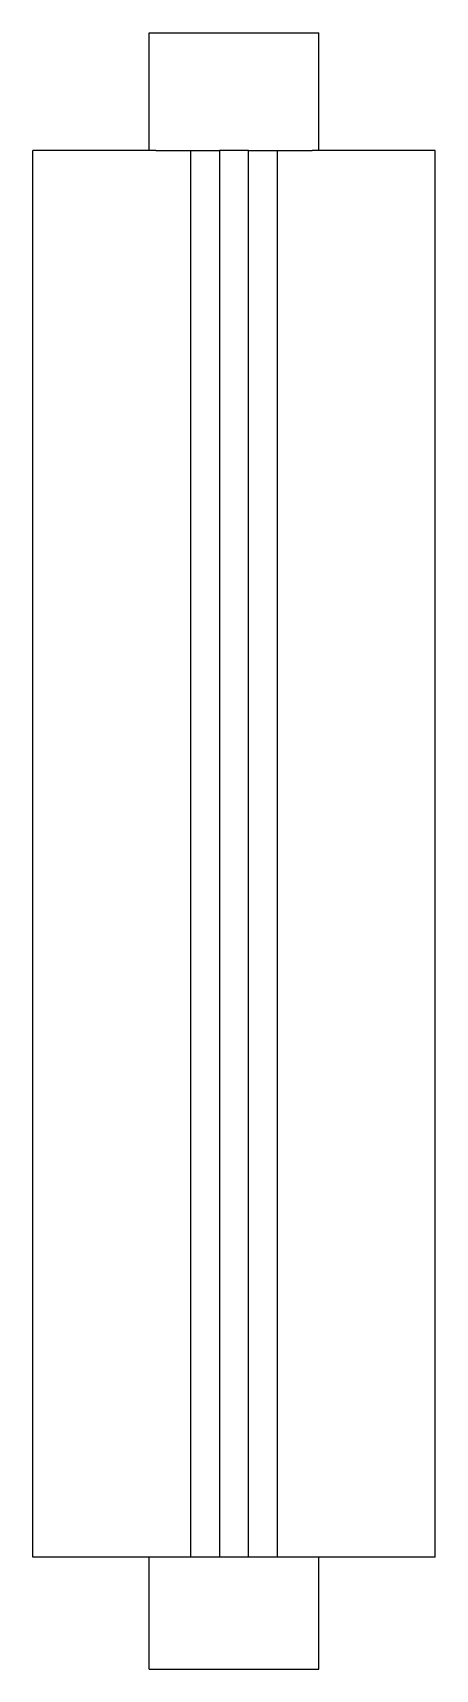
# Model space of a CAD drawing. Header units: metres. Extents: x 0 to 14, y -57 to 0.
import ezdxf

# ---------------------------------------------------------------- set-up
doc = ezdxf.new("R2010")
doc.units = ezdxf.units.M

msp = doc.modelspace()

# ---------------------------------------------------------------- linework, layer by layer
for points in [[(4.05, 0), (4.055, 0), (4.06, 0), (4.066, 0), (4.075, 0), (4.091, 0), (4.106, 0), (4.122, 0), (4.146, 0), (4.172, 0), (4.197, 0), (4.226, 0), (4.261, 0), (4.297, 0), (4.332, 0), (4.374, 0), (4.419, 0), (4.464, 0), (4.51, 0), (4.563, 0), (4.617, 0), (4.671, 0), (4.729, 0), (4.791, 0), (4.852, 0), (4.914, 0), (4.983, 0), (5.052, 0), (5.121, 0), (5.193, 0), (5.269, 0), (5.344, 0), (5.42, 0), (5.5, 0), (5.581, 0), (5.662, 0), (5.744, 0), (5.83, 0), (5.916, 0), (6.001, 0), (6.089, 0), (6.178, 0), (6.267, 0), (6.357, 0), (6.448, 0), (6.539, 0), (6.631, 0), (6.723, 0), (6.815, 0), (6.908, 0), (7, 0)], [(4.05, -4.1), (4.05, -4.018), (4.05, -3.936), (4.05, -3.854), (4.05, -3.772), (4.05, -3.69), (4.05, -3.608), (4.05, -3.526), (4.05, -3.444), (4.05, -3.362), (4.05, -3.28), (4.05, -3.198), (4.05, -3.116), (4.05, -3.034), (4.05, -2.952), (4.05, -2.87), (4.05, -2.788), (4.05, -2.706), (4.05, -2.624), (4.05, -2.542), (4.05, -2.46), (4.05, -2.378), (4.05, -2.296), (4.05, -2.214), (4.05, -2.132), (4.05, -2.05), (4.05, -1.968), (4.05, -1.886), (4.05, -1.804), (4.05, -1.722), (4.05, -1.64), (4.05, -1.558), (4.05, -1.476), (4.05, -1.394), (4.05, -1.312), (4.05, -1.23), (4.05, -1.148), (4.05, -1.066), (4.05, -0.984), (4.05, -0.902), (4.05, -0.82), (4.05, -0.738), (4.05, -0.656), (4.05, -0.574), (4.05, -0.492), (4.05, -0.41), (4.05, -0.328), (4.05, -0.246), (4.05, -0.164), (4.05, -0.082), (4.05, 0)], [(7, 0), (7.092, 0), (7.185, 0), (7.277, 0), (7.369, 0), (7.461, 0), (7.552, 0), (7.643, 0), (7.733, 0), (7.822, 0), (7.911, 0), (7.999, 0), (8.084, 0), (8.17, 0), (8.256, 0), (8.338, 0), (8.419, 0), (8.5, 0), (8.58, 0), (8.656, 0), (8.731, 0), (8.807, 0), (8.879, 0), (8.948, 0), (9.017, 0), (9.086, 0), (9.148, 0), (9.209, 0), (9.271, 0), (9.329, 0), (9.383, 0), (9.437, 0), (9.49, 0), (9.536, 0), (9.581, 0), (9.626, 0), (9.668, 0), (9.703, 0), (9.739, 0), (9.774, 0), (9.803, 0), (9.828, 0), (9.854, 0), (9.878, 0), (9.894, 0), (9.909, 0), (9.925, 0), (9.934, 0), (9.94, 0), (9.945, 0), (9.95, 0)], [(9.95, -4.1), (9.95, -4.018), (9.95, -3.936), (9.95, -3.854), (9.95, -3.772), (9.95, -3.69), (9.95, -3.608), (9.95, -3.526), (9.95, -3.444), (9.95, -3.362), (9.95, -3.28), (9.95, -3.198), (9.95, -3.116), (9.95, -3.034), (9.95, -2.952), (9.95, -2.87), (9.95, -2.788), (9.95, -2.706), (9.95, -2.624), (9.95, -2.542), (9.95, -2.46), (9.95, -2.378), (9.95, -2.296), (9.95, -2.214), (9.95, -2.132), (9.95, -2.05), (9.95, -1.968), (9.95, -1.886), (9.95, -1.804), (9.95, -1.722), (9.95, -1.64), (9.95, -1.558), (9.95, -1.476), (9.95, -1.394), (9.95, -1.312), (9.95, -1.23), (9.95, -1.148), (9.95, -1.066), (9.95, -0.984), (9.95, -0.902), (9.95, -0.82), (9.95, -0.738), (9.95, -0.656), (9.95, -0.574), (9.95, -0.492), (9.95, -0.41), (9.95, -0.328), (9.95, -0.246), (9.95, -0.164), (9.95, -0.082), (9.95, 0)], [(0, -53.1), (0, -52.12), (0, -51.14), (0, -50.16), (0, -49.18), (0, -48.2), (0, -47.22), (0, -46.24), (0, -45.26), (0, -44.28), (0, -43.3), (0, -42.32), (0, -41.34), (0, -40.36), (0, -39.38), (0, -38.4), (0, -37.42), (0, -36.44), (0, -35.46), (0, -34.48), (0, -33.5), (0, -32.52), (0, -31.54), (0, -30.56), (0, -29.58), (0, -28.6), (0, -27.62), (0, -26.64), (0, -25.66), (0, -24.68), (0, -23.7), (0, -22.72), (0, -21.74), (0, -20.76), (0, -19.78), (0, -18.8), (0, -17.82), (0, -16.84), (0, -15.86), (0, -14.88), (0, -13.9), (0, -12.92), (0, -11.94), (0, -10.96), (0, -9.98), (0, -9), (0, -8.02), (0, -7.04), (0, -6.06), (0, -5.08), (0, -4.1)], [(4.278, -4.1), (4.13, -4.1), (3.981, -4.1), (3.833, -4.1), (3.688, -4.1), (3.546, -4.1), (3.404, -4.1), (3.262, -4.1), (3.126, -4.1), (2.992, -4.1), (2.857, -4.1), (2.725, -4.1), (2.599, -4.1), (2.473, -4.1), (2.347, -4.1), (2.227, -4.1), (2.11, -4.1), (1.993, -4.1), (1.877, -4.1), (1.77, -4.1), (1.663, -4.1), (1.556, -4.1), (1.455, -4.1), (1.359, -4.1), (1.263, -4.1), (1.167, -4.1), (1.082, -4.1), (0.997, -4.1), (0.912, -4.1), (0.832, -4.1), (0.76, -4.1), (0.687, -4.1), (0.614, -4.1), (0.552, -4.1), (0.492, -4.1), (0.431, -4.1), (0.375, -4.1), (0.328, -4.1), (0.28, -4.1), (0.233, -4.1), (0.195, -4.1), (0.161, -4.1), (0.127, -4.1), (0.095, -4.1), (0.074, -4.1), (0.054, -4.1), (0.033, -4.1), (0.021, -4.1), (0.014, -4.1), (0.007, -4.1), (0, -4.1)], [(4.278, -4.1), (4.32, -4.1), (4.362, -4.1), (4.405, -4.1), (4.446, -4.1), (4.487, -4.1), (4.527, -4.1), (4.568, -4.1), (4.607, -4.1), (4.645, -4.1), (4.684, -4.1), (4.721, -4.1), (4.757, -4.1), (4.793, -4.1), (4.83, -4.1), (4.864, -4.1), (4.897, -4.1), (4.931, -4.1), (4.964, -4.1), (4.994, -4.1), (5.025, -4.1), (5.055, -4.1), (5.084, -4.1), (5.112, -4.1), (5.139, -4.1), (5.167, -4.1), (5.191, -4.1), (5.215, -4.1), (5.239, -4.1), (5.262, -4.1), (5.283, -4.1), (5.304, -4.1), (5.325, -4.1), (5.342, -4.1), (5.36, -4.1), (5.377, -4.1), (5.393, -4.1), (5.406, -4.1), (5.42, -4.1), (5.433, -4.1), (5.444, -4.1), (5.454, -4.1), (5.464, -4.1), (5.473, -4.1), (5.479, -4.1), (5.485, -4.1), (5.49, -4.1), (5.494, -4.1), (5.496, -4.1), (5.498, -4.1), (5.5, -4.1)], [(5.5, -53.1), (5.5, -52.12), (5.5, -51.14), (5.5, -50.16), (5.5, -49.18), (5.5, -48.2), (5.5, -47.22), (5.5, -46.24), (5.5, -45.26), (5.5, -44.28), (5.5, -43.3), (5.5, -42.32), (5.5, -41.34), (5.5, -40.36), (5.5, -39.38), (5.5, -38.4), (5.5, -37.42), (5.5, -36.44), (5.5, -35.46), (5.5, -34.48), (5.5, -33.5), (5.5, -32.52), (5.5, -31.54), (5.5, -30.56), (5.5, -29.58), (5.5, -28.6), (5.5, -27.62), (5.5, -26.64), (5.5, -25.66), (5.5, -24.68), (5.5, -23.7), (5.5, -22.72), (5.5, -21.74), (5.5, -20.76), (5.5, -19.78), (5.5, -18.8), (5.5, -17.82), (5.5, -16.84), (5.5, -15.86), (5.5, -14.88), (5.5, -13.9), (5.5, -12.92), (5.5, -11.94), (5.5, -10.96), (5.5, -9.98), (5.5, -9), (5.5, -8.02), (5.5, -7.04), (5.5, -6.06), (5.5, -5.08), (5.5, -4.1)], [(5.5, -4.1), (5.52, -4.1), (5.54, -4.1), (5.56, -4.1), (5.58, -4.1), (5.6, -4.1), (5.62, -4.1), (5.64, -4.1), (5.66, -4.1), (5.68, -4.1), (5.7, -4.1), (5.72, -4.1), (5.74, -4.1), (5.76, -4.1), (5.78, -4.1), (5.8, -4.1), (5.82, -4.1), (5.84, -4.1), (5.86, -4.1), (5.88, -4.1), (5.9, -4.1), (5.92, -4.1), (5.94, -4.1), (5.96, -4.1), (5.98, -4.1), (6, -4.1), (6.02, -4.1), (6.04, -4.1), (6.06, -4.1), (6.08, -4.1), (6.1, -4.1), (6.12, -4.1), (6.14, -4.1), (6.16, -4.1), (6.18, -4.1), (6.2, -4.1), (6.22, -4.1), (6.24, -4.1), (6.26, -4.1), (6.28, -4.1), (6.3, -4.1), (6.32, -4.1), (6.34, -4.1), (6.36, -4.1), (6.38, -4.1), (6.4, -4.1), (6.42, -4.1), (6.44, -4.1), (6.46, -4.1), (6.48, -4.1), (6.5, -4.1)], [(7.5, -4.1), (7.48, -4.1), (7.46, -4.1), (7.44, -4.1), (7.42, -4.1), (7.4, -4.1), (7.38, -4.1), (7.36, -4.1), (7.34, -4.1), (7.32, -4.1), (7.3, -4.1), (7.28, -4.1), (7.26, -4.1), (7.24, -4.1), (7.22, -4.1), (7.2, -4.1), (7.18, -4.1), (7.16, -4.1), (7.14, -4.1), (7.12, -4.1), (7.1, -4.1), (7.08, -4.1), (7.06, -4.1), (7.04, -4.1), (7.02, -4.1), (7, -4.1), (6.98, -4.1), (6.96, -4.1), (6.94, -4.1), (6.92, -4.1), (6.9, -4.1), (6.88, -4.1), (6.86, -4.1), (6.84, -4.1), (6.82, -4.1), (6.8, -4.1), (6.78, -4.1), (6.76, -4.1), (6.74, -4.1), (6.72, -4.1), (6.7, -4.1), (6.68, -4.1), (6.66, -4.1), (6.64, -4.1), (6.62, -4.1), (6.6, -4.1), (6.58, -4.1), (6.56, -4.1), (6.54, -4.1), (6.52, -4.1), (6.5, -4.1)], [(6.5, -4.1), (6.5, -5.08), (6.5, -6.06), (6.5, -7.04), (6.5, -8.02), (6.5, -9), (6.5, -9.98), (6.5, -10.96), (6.5, -11.94), (6.5, -12.92), (6.5, -13.9), (6.5, -14.88), (6.5, -15.86), (6.5, -16.84), (6.5, -17.82), (6.5, -18.8), (6.5, -19.78), (6.5, -20.76), (6.5, -21.74), (6.5, -22.72), (6.5, -23.7), (6.5, -24.68), (6.5, -25.66), (6.5, -26.64), (6.5, -27.62), (6.5, -28.6), (6.5, -29.58), (6.5, -30.56), (6.5, -31.54), (6.5, -32.52), (6.5, -33.5), (6.5, -34.48), (6.5, -35.46), (6.5, -36.44), (6.5, -37.42), (6.5, -38.4), (6.5, -39.38), (6.5, -40.36), (6.5, -41.34), (6.5, -42.32), (6.5, -43.3), (6.5, -44.28), (6.5, -45.26), (6.5, -46.24), (6.5, -47.22), (6.5, -48.2), (6.5, -49.18), (6.5, -50.16), (6.5, -51.14), (6.5, -52.12), (6.5, -53.1)], [(7.5, -53.1), (7.5, -52.12), (7.5, -51.14), (7.5, -50.16), (7.5, -49.18), (7.5, -48.2), (7.5, -47.22), (7.5, -46.24), (7.5, -45.26), (7.5, -44.28), (7.5, -43.3), (7.5, -42.32), (7.5, -41.34), (7.5, -40.36), (7.5, -39.38), (7.5, -38.4), (7.5, -37.42), (7.5, -36.44), (7.5, -35.46), (7.5, -34.48), (7.5, -33.5), (7.5, -32.52), (7.5, -31.54), (7.5, -30.56), (7.5, -29.58), (7.5, -28.6), (7.5, -27.62), (7.5, -26.64), (7.5, -25.66), (7.5, -24.68), (7.5, -23.7), (7.5, -22.72), (7.5, -21.74), (7.5, -20.76), (7.5, -19.78), (7.5, -18.8), (7.5, -17.82), (7.5, -16.84), (7.5, -15.86), (7.5, -14.88), (7.5, -13.9), (7.5, -12.92), (7.5, -11.94), (7.5, -10.96), (7.5, -9.98), (7.5, -9), (7.5, -8.02), (7.5, -7.04), (7.5, -6.06), (7.5, -5.08), (7.5, -4.1)], [(7.5, -4.1), (7.52, -4.1), (7.54, -4.1), (7.56, -4.1), (7.58, -4.1), (7.6, -4.1), (7.62, -4.1), (7.64, -4.1), (7.66, -4.1), (7.68, -4.1), (7.7, -4.1), (7.72, -4.1), (7.74, -4.1), (7.76, -4.1), (7.78, -4.1), (7.8, -4.1), (7.82, -4.1), (7.84, -4.1), (7.86, -4.1), (7.88, -4.1), (7.9, -4.1), (7.92, -4.1), (7.94, -4.1), (7.96, -4.1), (7.98, -4.1), (8, -4.1), (8.02, -4.1), (8.04, -4.1), (8.06, -4.1), (8.08, -4.1), (8.1, -4.1), (8.12, -4.1), (8.14, -4.1), (8.16, -4.1), (8.18, -4.1), (8.2, -4.1), (8.22, -4.1), (8.24, -4.1), (8.26, -4.1), (8.28, -4.1), (8.3, -4.1), (8.32, -4.1), (8.34, -4.1), (8.36, -4.1), (8.38, -4.1), (8.4, -4.1), (8.42, -4.1), (8.44, -4.1), (8.46, -4.1), (8.48, -4.1), (8.5, -4.1)], [(8.5, -4.1), (8.5, -5.08), (8.5, -6.06), (8.5, -7.04), (8.5, -8.02), (8.5, -9), (8.5, -9.98), (8.5, -10.96), (8.5, -11.94), (8.5, -12.92), (8.5, -13.9), (8.5, -14.88), (8.5, -15.86), (8.5, -16.84), (8.5, -17.82), (8.5, -18.8), (8.5, -19.78), (8.5, -20.76), (8.5, -21.74), (8.5, -22.72), (8.5, -23.7), (8.5, -24.68), (8.5, -25.66), (8.5, -26.64), (8.5, -27.62), (8.5, -28.6), (8.5, -29.58), (8.5, -30.56), (8.5, -31.54), (8.5, -32.52), (8.5, -33.5), (8.5, -34.48), (8.5, -35.46), (8.5, -36.44), (8.5, -37.42), (8.5, -38.4), (8.5, -39.38), (8.5, -40.36), (8.5, -41.34), (8.5, -42.32), (8.5, -43.3), (8.5, -44.28), (8.5, -45.26), (8.5, -46.24), (8.5, -47.22), (8.5, -48.2), (8.5, -49.18), (8.5, -50.16), (8.5, -51.14), (8.5, -52.12), (8.5, -53.1)], [(8.5, -4.1), (8.502, -4.1), (8.504, -4.1), (8.506, -4.1), (8.51, -4.1), (8.515, -4.1), (8.521, -4.1), (8.527, -4.1), (8.536, -4.1), (8.546, -4.1), (8.556, -4.1), (8.567, -4.1), (8.58, -4.1), (8.594, -4.1), (8.607, -4.1), (8.623, -4.1), (8.64, -4.1), (8.658, -4.1), (8.675, -4.1), (8.696, -4.1), (8.717, -4.1), (8.738, -4.1), (8.761, -4.1), (8.785, -4.1), (8.809, -4.1), (8.833, -4.1), (8.861, -4.1), (8.888, -4.1), (8.916, -4.1), (8.945, -4.1), (8.975, -4.1), (9.006, -4.1), (9.036, -4.1), (9.069, -4.1), (9.103, -4.1), (9.136, -4.1), (9.17, -4.1), (9.207, -4.1), (9.243, -4.1), (9.279, -4.1), (9.316, -4.1), (9.355, -4.1), (9.393, -4.1), (9.432, -4.1), (9.473, -4.1), (9.513, -4.1), (9.554, -4.1), (9.595, -4.1), (9.638, -4.1), (9.68, -4.1), (9.722, -4.1)], [(14, -4.1), (13.993, -4.1), (13.986, -4.1), (13.979, -4.1), (13.967, -4.1), (13.946, -4.1), (13.926, -4.1), (13.905, -4.1), (13.873, -4.1), (13.839, -4.1), (13.805, -4.1), (13.767, -4.1), (13.72, -4.1), (13.672, -4.1), (13.625, -4.1), (13.569, -4.1), (13.508, -4.1), (13.448, -4.1), (13.386, -4.1), (13.313, -4.1), (13.24, -4.1), (13.168, -4.1), (13.088, -4.1), (13.003, -4.1), (12.918, -4.1), (12.833, -4.1), (12.737, -4.1), (12.641, -4.1), (12.545, -4.1), (12.444, -4.1), (12.337, -4.1), (12.23, -4.1), (12.123, -4.1), (12.007, -4.1), (11.89, -4.1), (11.773, -4.1), (11.653, -4.1), (11.527, -4.1), (11.401, -4.1), (11.275, -4.1), (11.143, -4.1), (11.008, -4.1), (10.874, -4.1), (10.738, -4.1), (10.596, -4.1), (10.454, -4.1), (10.312, -4.1), (10.167, -4.1), (10.019, -4.1), (9.87, -4.1), (9.722, -4.1)], [(14, -53.1), (14, -52.12), (14, -51.14), (14, -50.16), (14, -49.18), (14, -48.2), (14, -47.22), (14, -46.24), (14, -45.26), (14, -44.28), (14, -43.3), (14, -42.32), (14, -41.34), (14, -40.36), (14, -39.38), (14, -38.4), (14, -37.42), (14, -36.44), (14, -35.46), (14, -34.48), (14, -33.5), (14, -32.52), (14, -31.54), (14, -30.56), (14, -29.58), (14, -28.6), (14, -27.62), (14, -26.64), (14, -25.66), (14, -24.68), (14, -23.7), (14, -22.72), (14, -21.74), (14, -20.76), (14, -19.78), (14, -18.8), (14, -17.82), (14, -16.84), (14, -15.86), (14, -14.88), (14, -13.9), (14, -12.92), (14, -11.94), (14, -10.96), (14, -9.98), (14, -9), (14, -8.02), (14, -7.04), (14, -6.06), (14, -5.08), (14, -4.1)], [(4.278, -53.1), (4.13, -53.1), (3.981, -53.1), (3.833, -53.1), (3.688, -53.1), (3.546, -53.1), (3.404, -53.1), (3.262, -53.1), (3.126, -53.1), (2.992, -53.1), (2.857, -53.1), (2.725, -53.1), (2.599, -53.1), (2.473, -53.1), (2.347, -53.1), (2.227, -53.1), (2.11, -53.1), (1.993, -53.1), (1.877, -53.1), (1.77, -53.1), (1.663, -53.1), (1.556, -53.1), (1.455, -53.1), (1.359, -53.1), (1.263, -53.1), (1.167, -53.1), (1.082, -53.1), (0.997, -53.1), (0.912, -53.1), (0.832, -53.1), (0.76, -53.1), (0.687, -53.1), (0.614, -53.1), (0.552, -53.1), (0.492, -53.1), (0.431, -53.1), (0.375, -53.1), (0.328, -53.1), (0.28, -53.1), (0.233, -53.1), (0.195, -53.1), (0.161, -53.1), (0.127, -53.1), (0.095, -53.1), (0.074, -53.1), (0.054, -53.1), (0.033, -53.1), (0.021, -53.1), (0.014, -53.1), (0.007, -53.1), (0, -53.1)], [(4.05, -57), (4.05, -56.922), (4.05, -56.844), (4.05, -56.766), (4.05, -56.688), (4.05, -56.61), (4.05, -56.532), (4.05, -56.454), (4.05, -56.376), (4.05, -56.298), (4.05, -56.22), (4.05, -56.142), (4.05, -56.064), (4.05, -55.986), (4.05, -55.908), (4.05, -55.83), (4.05, -55.752), (4.05, -55.674), (4.05, -55.596), (4.05, -55.518), (4.05, -55.44), (4.05, -55.362), (4.05, -55.284), (4.05, -55.206), (4.05, -55.128), (4.05, -55.05), (4.05, -54.972), (4.05, -54.894), (4.05, -54.816), (4.05, -54.738), (4.05, -54.66), (4.05, -54.582), (4.05, -54.504), (4.05, -54.426), (4.05, -54.348), (4.05, -54.27), (4.05, -54.192), (4.05, -54.114), (4.05, -54.036), (4.05, -53.958), (4.05, -53.88), (4.05, -53.802), (4.05, -53.724), (4.05, -53.646), (4.05, -53.568), (4.05, -53.49), (4.05, -53.412), (4.05, -53.334), (4.05, -53.256), (4.05, -53.178), (4.05, -53.1)], [(5.5, -53.1), (5.498, -53.1), (5.496, -53.1), (5.494, -53.1), (5.49, -53.1), (5.485, -53.1), (5.479, -53.1), (5.473, -53.1), (5.464, -53.1), (5.454, -53.1), (5.444, -53.1), (5.433, -53.1), (5.42, -53.1), (5.406, -53.1), (5.393, -53.1), (5.377, -53.1), (5.36, -53.1), (5.342, -53.1), (5.325, -53.1), (5.304, -53.1), (5.283, -53.1), (5.262, -53.1), (5.239, -53.1), (5.215, -53.1), (5.191, -53.1), (5.167, -53.1), (5.139, -53.1), (5.112, -53.1), (5.084, -53.1), (5.055, -53.1), (5.025, -53.1), (4.994, -53.1), (4.964, -53.1), (4.931, -53.1), (4.897, -53.1), (4.864, -53.1), (4.83, -53.1), (4.793, -53.1), (4.757, -53.1), (4.721, -53.1), (4.684, -53.1), (4.645, -53.1), (4.607, -53.1), (4.568, -53.1), (4.527, -53.1), (4.487, -53.1), (4.446, -53.1), (4.405, -53.1), (4.362, -53.1), (4.32, -53.1), (4.278, -53.1)], [(6.5, -53.1), (6.48, -53.1), (6.46, -53.1), (6.44, -53.1), (6.42, -53.1), (6.4, -53.1), (6.38, -53.1), (6.36, -53.1), (6.34, -53.1), (6.32, -53.1), (6.3, -53.1), (6.28, -53.1), (6.26, -53.1), (6.24, -53.1), (6.22, -53.1), (6.2, -53.1), (6.18, -53.1), (6.16, -53.1), (6.14, -53.1), (6.12, -53.1), (6.1, -53.1), (6.08, -53.1), (6.06, -53.1), (6.04, -53.1), (6.02, -53.1), (6, -53.1), (5.98, -53.1), (5.96, -53.1), (5.94, -53.1), (5.92, -53.1), (5.9, -53.1), (5.88, -53.1), (5.86, -53.1), (5.84, -53.1), (5.82, -53.1), (5.8, -53.1), (5.78, -53.1), (5.76, -53.1), (5.74, -53.1), (5.72, -53.1), (5.7, -53.1), (5.68, -53.1), (5.66, -53.1), (5.64, -53.1), (5.62, -53.1), (5.6, -53.1), (5.58, -53.1), (5.56, -53.1), (5.54, -53.1), (5.52, -53.1), (5.5, -53.1)], [(7.5, -53.1), (7.48, -53.1), (7.46, -53.1), (7.44, -53.1), (7.42, -53.1), (7.4, -53.1), (7.38, -53.1), (7.36, -53.1), (7.34, -53.1), (7.32, -53.1), (7.3, -53.1), (7.28, -53.1), (7.26, -53.1), (7.24, -53.1), (7.22, -53.1), (7.2, -53.1), (7.18, -53.1), (7.16, -53.1), (7.14, -53.1), (7.12, -53.1), (7.1, -53.1), (7.08, -53.1), (7.06, -53.1), (7.04, -53.1), (7.02, -53.1), (7, -53.1), (6.98, -53.1), (6.96, -53.1), (6.94, -53.1), (6.92, -53.1), (6.9, -53.1), (6.88, -53.1), (6.86, -53.1), (6.84, -53.1), (6.82, -53.1), (6.8, -53.1), (6.78, -53.1), (6.76, -53.1), (6.74, -53.1), (6.72, -53.1), (6.7, -53.1), (6.68, -53.1), (6.66, -53.1), (6.64, -53.1), (6.62, -53.1), (6.6, -53.1), (6.58, -53.1), (6.56, -53.1), (6.54, -53.1), (6.52, -53.1), (6.5, -53.1)], [(8.5, -53.1), (8.48, -53.1), (8.46, -53.1), (8.44, -53.1), (8.42, -53.1), (8.4, -53.1), (8.38, -53.1), (8.36, -53.1), (8.34, -53.1), (8.32, -53.1), (8.3, -53.1), (8.28, -53.1), (8.26, -53.1), (8.24, -53.1), (8.22, -53.1), (8.2, -53.1), (8.18, -53.1), (8.16, -53.1), (8.14, -53.1), (8.12, -53.1), (8.1, -53.1), (8.08, -53.1), (8.06, -53.1), (8.04, -53.1), (8.02, -53.1), (8, -53.1), (7.98, -53.1), (7.96, -53.1), (7.94, -53.1), (7.92, -53.1), (7.9, -53.1), (7.88, -53.1), (7.86, -53.1), (7.84, -53.1), (7.82, -53.1), (7.8, -53.1), (7.78, -53.1), (7.76, -53.1), (7.74, -53.1), (7.72, -53.1), (7.7, -53.1), (7.68, -53.1), (7.66, -53.1), (7.64, -53.1), (7.62, -53.1), (7.6, -53.1), (7.58, -53.1), (7.56, -53.1), (7.54, -53.1), (7.52, -53.1), (7.5, -53.1)], [(9.722, -53.1), (9.68, -53.1), (9.638, -53.1), (9.595, -53.1), (9.554, -53.1), (9.513, -53.1), (9.473, -53.1), (9.432, -53.1), (9.393, -53.1), (9.355, -53.1), (9.316, -53.1), (9.279, -53.1), (9.243, -53.1), (9.207, -53.1), (9.17, -53.1), (9.136, -53.1), (9.103, -53.1), (9.069, -53.1), (9.036, -53.1), (9.006, -53.1), (8.975, -53.1), (8.945, -53.1), (8.916, -53.1), (8.888, -53.1), (8.861, -53.1), (8.833, -53.1), (8.809, -53.1), (8.785, -53.1), (8.761, -53.1), (8.738, -53.1), (8.717, -53.1), (8.696, -53.1), (8.675, -53.1), (8.658, -53.1), (8.64, -53.1), (8.623, -53.1), (8.607, -53.1), (8.594, -53.1), (8.58, -53.1), (8.567, -53.1), (8.556, -53.1), (8.546, -53.1), (8.536, -53.1), (8.527, -53.1), (8.521, -53.1), (8.515, -53.1), (8.51, -53.1), (8.506, -53.1), (8.504, -53.1), (8.502, -53.1), (8.5, -53.1)], [(14, -53.1), (13.993, -53.1), (13.986, -53.1), (13.979, -53.1), (13.967, -53.1), (13.946, -53.1), (13.926, -53.1), (13.905, -53.1), (13.873, -53.1), (13.839, -53.1), (13.805, -53.1), (13.767, -53.1), (13.72, -53.1), (13.672, -53.1), (13.625, -53.1), (13.569, -53.1), (13.508, -53.1), (13.448, -53.1), (13.386, -53.1), (13.313, -53.1), (13.24, -53.1), (13.168, -53.1), (13.088, -53.1), (13.003, -53.1), (12.918, -53.1), (12.833, -53.1), (12.737, -53.1), (12.641, -53.1), (12.545, -53.1), (12.444, -53.1), (12.337, -53.1), (12.23, -53.1), (12.123, -53.1), (12.007, -53.1), (11.89, -53.1), (11.773, -53.1), (11.653, -53.1), (11.527, -53.1), (11.401, -53.1), (11.275, -53.1), (11.143, -53.1), (11.008, -53.1), (10.874, -53.1), (10.738, -53.1), (10.596, -53.1), (10.454, -53.1), (10.312, -53.1), (10.167, -53.1), (10.019, -53.1), (9.87, -53.1), (9.722, -53.1)], [(9.95, -57), (9.95, -56.922), (9.95, -56.844), (9.95, -56.766), (9.95, -56.688), (9.95, -56.61), (9.95, -56.532), (9.95, -56.454), (9.95, -56.376), (9.95, -56.298), (9.95, -56.22), (9.95, -56.142), (9.95, -56.064), (9.95, -55.986), (9.95, -55.908), (9.95, -55.83), (9.95, -55.752), (9.95, -55.674), (9.95, -55.596), (9.95, -55.518), (9.95, -55.44), (9.95, -55.362), (9.95, -55.284), (9.95, -55.206), (9.95, -55.128), (9.95, -55.05), (9.95, -54.972), (9.95, -54.894), (9.95, -54.816), (9.95, -54.738), (9.95, -54.66), (9.95, -54.582), (9.95, -54.504), (9.95, -54.426), (9.95, -54.348), (9.95, -54.27), (9.95, -54.192), (9.95, -54.114), (9.95, -54.036), (9.95, -53.958), (9.95, -53.88), (9.95, -53.802), (9.95, -53.724), (9.95, -53.646), (9.95, -53.568), (9.95, -53.49), (9.95, -53.412), (9.95, -53.334), (9.95, -53.256), (9.95, -53.178), (9.95, -53.1)], [(4.05, -57), (4.055, -57), (4.06, -57), (4.066, -57), (4.075, -57), (4.091, -57), (4.106, -57), (4.122, -57), (4.146, -57), (4.172, -57), (4.197, -57), (4.226, -57), (4.261, -57), (4.297, -57), (4.332, -57), (4.374, -57), (4.419, -57), (4.464, -57), (4.51, -57), (4.563, -57), (4.617, -57), (4.671, -57), (4.729, -57), (4.791, -57), (4.852, -57), (4.914, -57), (4.983, -57), (5.052, -57), (5.121, -57), (5.193, -57), (5.269, -57), (5.344, -57), (5.42, -57), (5.5, -57), (5.581, -57), (5.662, -57), (5.744, -57), (5.83, -57), (5.916, -57), (6.001, -57), (6.089, -57), (6.178, -57), (6.267, -57), (6.357, -57), (6.448, -57), (6.539, -57), (6.631, -57), (6.723, -57), (6.815, -57), (6.908, -57), (7, -57)], [(7, -57), (7.092, -57), (7.185, -57), (7.277, -57), (7.369, -57), (7.461, -57), (7.552, -57), (7.643, -57), (7.733, -57), (7.822, -57), (7.911, -57), (7.999, -57), (8.084, -57), (8.17, -57), (8.256, -57), (8.338, -57), (8.419, -57), (8.5, -57), (8.58, -57), (8.656, -57), (8.731, -57), (8.807, -57), (8.879, -57), (8.948, -57), (9.017, -57), (9.086, -57), (9.148, -57), (9.209, -57), (9.271, -57), (9.329, -57), (9.383, -57), (9.437, -57), (9.49, -57), (9.536, -57), (9.581, -57), (9.626, -57), (9.668, -57), (9.703, -57), (9.739, -57), (9.774, -57), (9.803, -57), (9.828, -57), (9.854, -57), (9.878, -57), (9.894, -57), (9.909, -57), (9.925, -57), (9.934, -57), (9.94, -57), (9.945, -57), (9.95, -57)]]:
    msp.add_lwpolyline(points)

doc.saveas('drawing.dxf')
